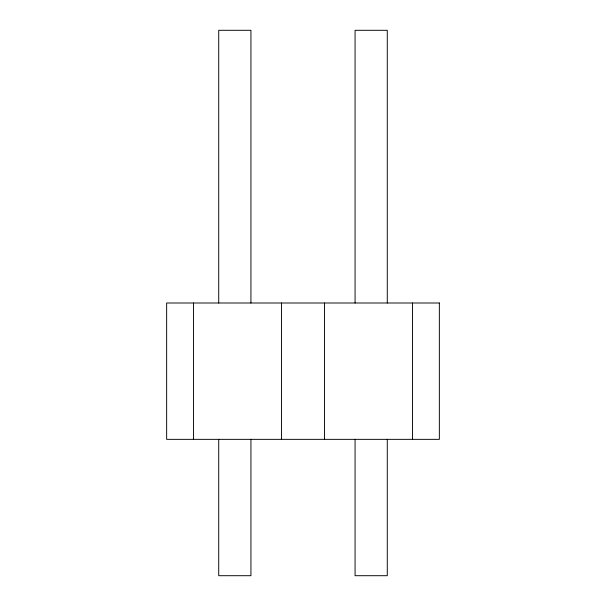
<?xml version="1.0" encoding="UTF-8"?>
<svg xmlns="http://www.w3.org/2000/svg" width="606" height="606" viewBox="0 0 606 606"><rect width="100%" height="100%" fill="white"/><g stroke="black" fill="none" stroke-linecap="round" stroke-linejoin="round"><path stroke-width="0.91" d="M412.512 303L412.512 439.35M387.279 303L387.279 30.3L355.071 30.3L355.071 303M387.279 439.35L387.279 575.7L355.071 575.7L355.071 439.35M324.475 303L324.475 439.35M281.525 303L281.525 439.35M250.929 303L250.929 30.3L218.721 30.3L218.721 303M250.929 439.35L250.929 575.7L218.721 575.7L218.721 439.35M193.488 303L193.488 439.35M439.35 303L166.65 303L166.65 439.35L439.35 439.35L439.35 303"/></g></svg>
